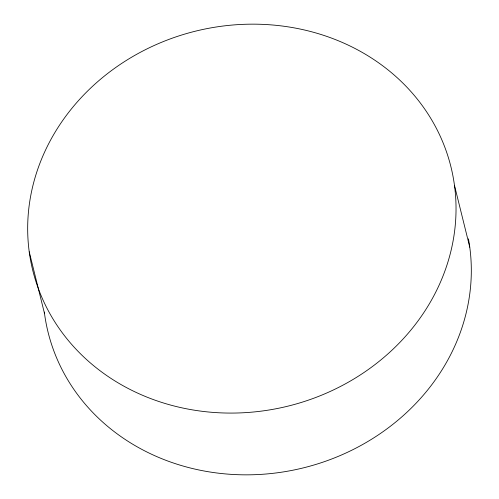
<?xml version="1.0" encoding="UTF-8"?>
<svg xmlns="http://www.w3.org/2000/svg" width="499" height="499" viewBox="0 0 499 499"><rect width="100%" height="100%" fill="white"/><g stroke="black" fill="none" stroke-linecap="round" stroke-linejoin="round"><path stroke-width="0.75" d="M454.477 185.41A215.4 193.101 -13.9 0 1 157.859 401.159A215.4 193.101 -13.9 0 1 113.236 69.286A215.4 193.101 -13.9 0 1 454.477 185.41L469.765 247.173M29.235 251.827L44.523 313.59M468.424 238.772A215.4 193.101 -13.9 0 1 286.744 471.355A215.4 193.101 -13.9 0 1 44.324 312.081"/></g></svg>
